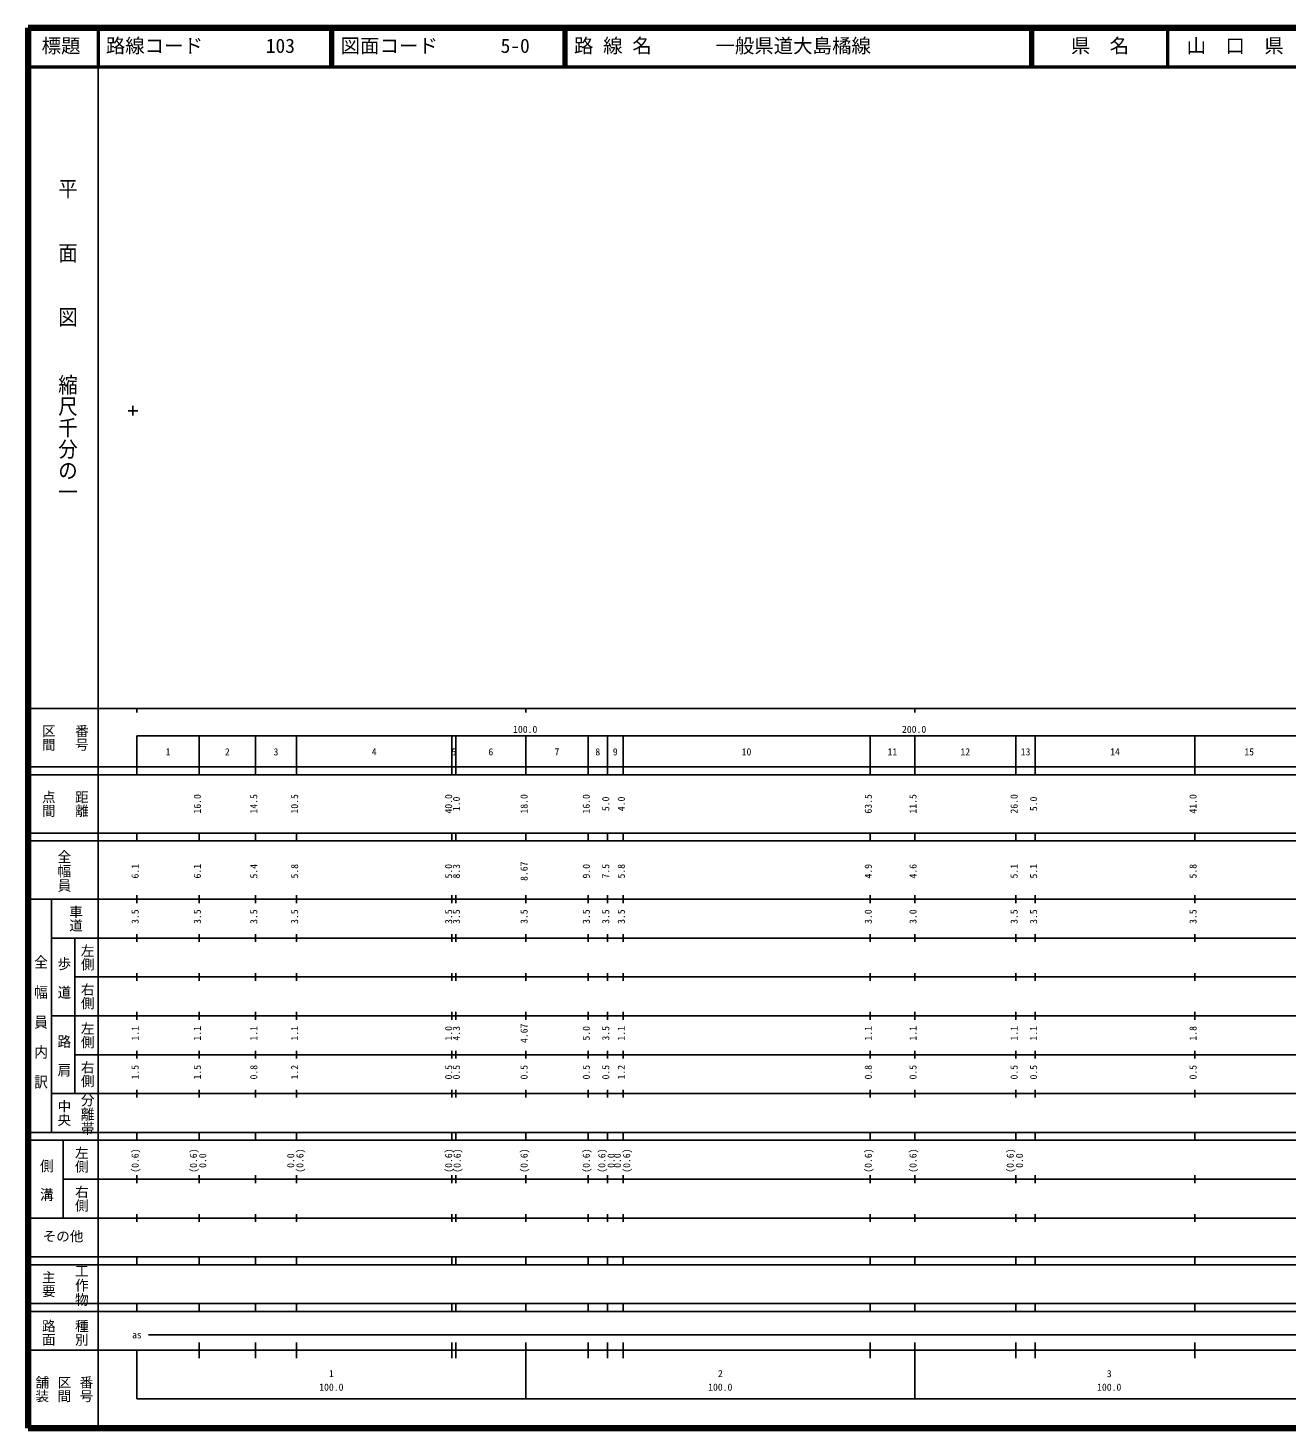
# Model space of a CAD drawing. Units: millimetres on the paper. Extents: x 40 to 680, y 20 to 380.
# Drawn here: x 40 to 363.7, y 20 to 380 of the extents above; entities that cross this region are included whole.
import ezdxf
from ezdxf.enums import TextEntityAlignment as Align

# ---------------------------------------------------------------- set-up
doc = ezdxf.new("R2010")
doc.units = ezdxf.units.MM
doc.layers.add('M-OTRS', color=6, linetype='Continuous')
doc.layers.add('M-TTL-TXT', color=7, linetype='Continuous')
for name, color, linetype, lineweight in [('M-TTL', 2, 'Continuous', 140), ('M-TTL-BAND', 7, 'Continuous', 25), ('M-TTL-LINE', 7, 'Continuous', 50)]:
    doc.layers.add(name, color=color, linetype=linetype, lineweight=lineweight)
doc.styles.add('@ＭＳ ゴシック', font='')
doc.styles.add('ＭＳ ゴシック', font='')
doc.styles.get('@ＭＳ ゴシック').set_extended_font_data('@MS Gothic')
doc.styles.get('ＭＳ ゴシック').set_extended_font_data('MS Gothic')

# ---------------------------------------------------------------- blocks, each defined once
blk = doc.blocks.new('plus')
at = {"color": 0, "linetype": 'Continuous', "lineweight": -2}
for p, q in [((-1.25, 0), (1.25, 0)), ((0, -1.25), (0, 1.25))]:
    blk.add_line(p, q, dxfattribs=at)

msp = doc.modelspace()

# ---------------------------------------------------------------- linework, layer by layer
at = {"layer": 'M-TTL'}
for p, q in [((40, 380), (40, 20)), ((680, 380), (40, 380)), ((40, 20), (680, 20))]:
    msp.add_line(p, q, dxfattribs=at)
at = {"layer": 'M-TTL-BAND'}
for p, q in [((58, 370), (58, 20)), ((40, 205), (579, 205)), ((68, 205), (68, 204)), ((168, 205), (168, 204)), ((268, 205), (268, 204)), ((68, 198), (579, 198)), ((68, 198), (68, 188)), ((84, 188), (84, 198)), ((98.5, 188), (98.5, 198)), ((109, 188), (109, 198)), ((149, 188), (149, 198)), ((150, 188), (150, 198)), ((168, 188), (168, 198)), ((184, 188), (184, 198)), ((189, 188), (189, 198)), ((193, 188), (193, 198)), ((256.5, 188), (256.5, 198)), ((268, 188), (268, 198)), ((294, 188), (294, 198)), ((299, 188), (299, 198)), ((340, 188), (340, 198)), ((40, 190), (579, 190)), ((40, 188), (579, 188)), ((40, 173), (579, 173)), ((68, 171), (68, 173)), ((84, 171), (84, 173)), ((98.5, 171), (98.5, 173)), ((109, 171), (109, 173)), ((149, 171), (149, 173)), ((150, 171), (150, 173)), ((168, 171), (168, 173)), ((184, 171), (184, 173)), ((189, 171), (189, 173)), ((193, 171), (193, 173)), ((256.5, 171), (256.5, 173)), ((268, 171), (268, 173)), ((294, 171), (294, 173)), ((299, 171), (299, 173)), ((340, 171), (340, 173)), ((40, 171), (579, 171)), ((40, 156), (579, 156)), ((46, 96), (46, 156)), ((68, 155), (68, 157)), ((84, 155), (84, 157)), ((98.5, 155), (98.5, 157)), ((109, 155), (109, 157)), ((149, 155), (149, 157)), ((150, 155), (150, 157)), ((168, 155), (168, 157)), ((184, 155), (184, 157)), ((189, 155), (189, 157)), ((193, 155), (193, 157)), ((256.5, 155), (256.5, 157)), ((268, 155), (268, 157)), ((294, 155), (294, 157)), ((299, 155), (299, 157)), ((340, 155), (340, 157)), ((46, 146), (579, 146)), ((52, 146), (52, 106)), ((68, 145), (68, 147)), ((84, 145), (84, 147)), ((98.5, 145), (98.5, 147)), ((109, 145), (109, 147)), ((149, 145), (149, 147)), ((150, 145), (150, 147)), ((168, 145), (168, 147)), ((184, 145), (184, 147)), ((189, 145), (189, 147)), ((193, 145), (193, 147)), ((256.5, 145), (256.5, 147)), ((268, 145), (268, 147)), ((294, 145), (294, 147)), ((299, 145), (299, 147)), ((340, 145), (340, 147)), ((68, 135), (68, 137)), ((84, 135), (84, 137)), ((98.5, 135), (98.5, 137)), ((109, 135), (109, 137)), ((149, 135), (149, 137)), ((150, 135), (150, 137)), ((168, 135), (168, 137)), ((184, 135), (184, 137)), ((189, 135), (189, 137)), ((193, 135), (193, 137)), ((256.5, 135), (256.5, 137)), ((268, 135), (268, 137)), ((294, 135), (294, 137)), ((299, 135), (299, 137)), ((340, 135), (340, 137)), ((52, 136), (579, 136)), ((46, 126), (579, 126)), ((68, 125), (68, 127)), ((84, 125), (84, 127)), ((98.5, 125), (98.5, 127)), ((109, 125), (109, 127)), ((149, 125), (149, 127)), ((150, 125), (150, 127)), ((168, 125), (168, 127)), ((184, 125), (184, 127)), ((189, 125), (189, 127)), ((193, 125), (193, 127)), ((256.5, 125), (256.5, 127)), ((268, 125), (268, 127)), ((294, 125), (294, 127)), ((299, 125), (299, 127)), ((340, 125), (340, 127)), ((52, 116), (579, 116)), ((68, 115), (68, 117)), ((84, 115), (84, 117)), ((98.5, 115), (98.5, 117)), ((109, 115), (109, 117)), ((149, 115), (149, 117)), ((150, 115), (150, 117)), ((168, 115), (168, 117)), ((184, 115), (184, 117)), ((189, 115), (189, 117)), ((193, 115), (193, 117)), ((256.5, 115), (256.5, 117)), ((268, 115), (268, 117)), ((294, 115), (294, 117)), ((299, 115), (299, 117)), ((340, 115), (340, 117)), ((46, 106), (579, 106)), ((68, 105), (68, 107)), ((84, 105), (84, 107)), ((98.5, 105), (98.5, 107)), ((109, 105), (109, 107)), ((149, 105), (149, 107)), ((150, 105), (150, 107)), ((168, 105), (168, 107)), ((184, 105), (184, 107)), ((189, 105), (189, 107)), ((193, 105), (193, 107)), ((256.5, 105), (256.5, 107)), ((268, 105), (268, 107)), ((294, 105), (294, 107)), ((299, 105), (299, 107)), ((340, 105), (340, 107)), ((40, 96), (579, 96)), ((40, 94), (579, 94)), ((49, 94), (49, 74)), ((68, 94), (68, 96)), ((84, 94), (84, 96)), ((98.5, 94), (98.5, 96)), ((109, 94), (109, 96)), ((149, 94), (149, 96)), ((150, 94), (150, 96)), ((168, 94), (168, 96)), ((184, 94), (184, 96)), ((189, 94), (189, 96)), ((193, 94), (193, 96)), ((256.5, 94), (256.5, 96)), ((268, 94), (268, 96)), ((294, 94), (294, 96)), ((299, 94), (299, 96)), ((340, 94), (340, 96)), ((49, 84), (579, 84)), ((68, 83), (68, 85)), ((84, 83), (84, 85)), ((98.5, 83), (98.5, 85)), ((109, 83), (109, 85)), ((149, 83), (149, 85)), ((150, 83), (150, 85)), ((168, 83), (168, 85)), ((184, 83), (184, 85)), ((189, 83), (189, 85)), ((193, 83), (193, 85)), ((256.5, 83), (256.5, 85)), ((268, 83), (268, 85)), ((294, 83), (294, 85)), ((299, 83), (299, 85)), ((340, 83), (340, 85)), ((40, 74), (579, 74)), ((68, 73), (68, 75)), ((84, 73), (84, 75)), ((98.5, 73), (98.5, 75)), ((109, 73), (109, 75)), ((149, 73), (149, 75)), ((150, 73), (150, 75)), ((168, 73), (168, 75)), ((184, 73), (184, 75)), ((189, 73), (189, 75)), ((193, 73), (193, 75)), ((256.5, 73), (256.5, 75)), ((268, 73), (268, 75)), ((294, 73), (294, 75)), ((299, 73), (299, 75)), ((340, 73), (340, 75)), ((40, 64), (579, 64)), ((40, 62), (579, 62)), ((68, 62), (68, 64)), ((84, 62), (84, 64)), ((98.5, 62), (98.5, 64)), ((109, 62), (109, 64)), ((149, 62), (149, 64)), ((150, 62), (150, 64)), ((168, 62), (168, 64)), ((184, 62), (184, 64)), ((189, 62), (189, 64)), ((193, 62), (193, 64)), ((256.5, 62), (256.5, 64)), ((268, 62), (268, 64)), ((294, 62), (294, 64)), ((299, 62), (299, 64)), ((340, 62), (340, 64)), ((40, 52), (579, 52)), ((68, 50), (68, 52)), ((84, 50), (84, 52)), ((98.5, 50), (98.5, 52)), ((109, 50), (109, 52)), ((149, 50), (149, 52)), ((150, 50), (150, 52)), ((168, 50), (168, 52)), ((184, 50), (184, 52)), ((189, 50), (189, 52)), ((193, 50), (193, 52)), ((256.5, 50), (256.5, 52)), ((268, 50), (268, 52)), ((294, 50), (294, 52)), ((299, 50), (299, 52)), ((340, 50), (340, 52)), ((40, 50), (579, 50)), ((71, 44), (565, 44)), ((40, 40), (579, 40)), ((68, 40), (68, 27.5)), ((84, 38), (84, 42)), ((98.5, 38), (98.5, 42)), ((109, 38), (109, 42)), ((149, 38), (149, 42)), ((150, 38), (150, 42)), ((168, 27.5), (168, 42)), ((184, 38), (184, 42)), ((189, 38), (189, 42)), ((193, 38), (193, 42)), ((256.5, 38), (256.5, 42)), ((268, 27.5), (268, 42)), ((294, 38), (294, 42)), ((299, 38), (299, 42)), ((340, 38), (340, 42)), ((68, 27.5), (579, 27.5))]:
    msp.add_line(p, q, dxfattribs=at)
at = {"layer": 'M-TTL-LINE'}
for p, q in [((58, 380), (58, 370)), ((117.75, 380), (117.75, 370)), ((118.25, 380), (118.25, 370)), ((177.75, 380), (177.75, 370)), ((178.25, 380), (178.25, 370)), ((297.75, 380), (297.75, 370)), ((298.25, 380), (298.25, 370)), ((333, 380), (333, 370)), ((40, 370), (680, 370))]:
    msp.add_line(p, q, dxfattribs=at)

# ---------------------------------------------------------------- block references
at = {"layer": 'M-OTRS'}
msp.add_blockref('plus', (66.982, 281.573), dxfattribs=at)

# ---------------------------------------------------------------- texts
at = {"layer": 'M-TTL-BAND', "style": '@ＭＳ ゴシック'}
for s, height, width, p in [('平\u3000\u3000面\u3000\u3000図', 3.666, 1.1, (47.277, 341.475)), ('縮尺千分の一', 3.666, 1.1, (47.277, 291.03)), ('全幅員', 2.566, 1.05, (47.25, 168.75)), ('全\u3000幅\u3000員\u3000内\u3000訳', 2.566, 1.1, (41.25, 141.75)), ('歩\u3000道', 2.566, 1.05, (47.25, 141.25)), ('路\u3000肩', 2.566, 1.05, (47.25, 121.25)), ('分離帯', 2.566, 1.05, (53.25, 106.25)), ('側\u3000溝', 2.566, 1.05, (42.75, 89.25)), ('工作物', 2.566, 1.05, (51.75, 62.25))]:
    msp.add_text(s, height=height, rotation=270, dxfattribs=dict(at, width=width)).set_placement(p, align=Align.BOTTOM_LEFT)
at = {"layer": 'M-TTL-BAND'}
for s, height, rotation, style, p in [('区間', 2.566, 270, '@ＭＳ ゴシック', (43.25, 201)), ('番号', 2.566, 270, '@ＭＳ ゴシック', (51.75, 201)), ('点間', 2.566, 270, '@ＭＳ ゴシック', (43.25, 184)), ('距離', 2.566, 270, '@ＭＳ ゴシック', (51.75, 184)), ('16.0', 1.833, 90, 'ＭＳ ゴシック', (85, 178)), ('14.5', 1.833, 90, 'ＭＳ ゴシック', (99.5, 178)), ('10.5', 1.833, 90, 'ＭＳ ゴシック', (110, 178)), ('40.0', 1.833, 90, 'ＭＳ ゴシック', (149.6, 178)), ('1.0', 1.833, 90, 'ＭＳ ゴシック', (151.6, 178.625)), ('18.0', 1.833, 90, 'ＭＳ ゴシック', (169, 178)), ('16.0', 1.833, 90, 'ＭＳ ゴシック', (185, 178)), ('5.0', 1.833, 90, 'ＭＳ ゴシック', (190, 178.625)), ('4.0', 1.833, 90, 'ＭＳ ゴシック', (194, 178.625)), ('63.5', 1.833, 90, 'ＭＳ ゴシック', (257.5, 178)), ('11.5', 1.833, 90, 'ＭＳ ゴシック', (269, 178)), ('26.0', 1.833, 90, 'ＭＳ ゴシック', (295, 178)), ('5.0', 1.833, 90, 'ＭＳ ゴシック', (300, 178.625)), ('41.0', 1.833, 90, 'ＭＳ ゴシック', (341, 178)), ('6.1', 1.833, 90, 'ＭＳ ゴシック', (69, 161.299)), ('6.1', 1.833, 90, 'ＭＳ ゴシック', (85, 161.299)), ('5.4', 1.833, 90, 'ＭＳ ゴシック', (99.5, 161.299)), ('5.8', 1.833, 90, 'ＭＳ ゴシック', (110, 161.299)), ('5.0', 1.833, 90, 'ＭＳ ゴシック', (149.6, 161.299)), ('8.3', 1.833, 90, 'ＭＳ ゴシック', (151.6, 161.299)), ('8.67', 1.833, 90, 'ＭＳ ゴシック', (169, 160.674)), ('9.0', 1.833, 90, 'ＭＳ ゴシック', (185, 161.299)), ('7.5', 1.833, 90, 'ＭＳ ゴシック', (190, 161.299)), ('5.8', 1.833, 90, 'ＭＳ ゴシック', (194, 161.299)), ('4.9', 1.833, 90, 'ＭＳ ゴシック', (257.5, 161.299)), ('4.6', 1.833, 90, 'ＭＳ ゴシック', (269, 161.299)), ('5.1', 1.833, 90, 'ＭＳ ゴシック', (295, 161.299)), ('5.1', 1.833, 90, 'ＭＳ ゴシック', (300, 161.299)), ('5.8', 1.833, 90, 'ＭＳ ゴシック', (341, 161.299)), ('車道', 2.566, 270, '@ＭＳ ゴシック', (50.25, 154.5)), ('3.5', 1.833, 90, 'ＭＳ ゴシック', (69, 149.625)), ('3.5', 1.833, 90, 'ＭＳ ゴシック', (85, 149.625)), ('3.5', 1.833, 90, 'ＭＳ ゴシック', (99.5, 149.625)), ('3.5', 1.833, 90, 'ＭＳ ゴシック', (110, 149.625)), ('3.5', 1.833, 90, 'ＭＳ ゴシック', (149.6, 149.625)), ('3.5', 1.833, 90, 'ＭＳ ゴシック', (151.6, 149.625)), ('3.5', 1.833, 90, 'ＭＳ ゴシック', (169, 149.625)), ('3.5', 1.833, 90, 'ＭＳ ゴシック', (185, 149.625)), ('3.5', 1.833, 90, 'ＭＳ ゴシック', (190, 149.625)), ('3.5', 1.833, 90, 'ＭＳ ゴシック', (194, 149.625)), ('3.0', 1.833, 90, 'ＭＳ ゴシック', (257.5, 149.625)), ('3.0', 1.833, 90, 'ＭＳ ゴシック', (269, 149.625)), ('3.5', 1.833, 90, 'ＭＳ ゴシック', (295, 149.625)), ('3.5', 1.833, 90, 'ＭＳ ゴシック', (300, 149.625)), ('3.5', 1.833, 90, 'ＭＳ ゴシック', (341, 149.625)), ('左側', 2.566, 270, '@ＭＳ ゴシック', (53.25, 144.5)), ('右側', 2.566, 270, '@ＭＳ ゴシック', (53.25, 134.5)), ('左側', 2.566, 270, '@ＭＳ ゴシック', (53.25, 124.5)), ('1.1', 1.833, 90, 'ＭＳ ゴシック', (69, 119.625)), ('1.1', 1.833, 90, 'ＭＳ ゴシック', (85, 119.625)), ('1.1', 1.833, 90, 'ＭＳ ゴシック', (99.5, 119.625)), ('1.1', 1.833, 90, 'ＭＳ ゴシック', (110, 119.625)), ('1.0', 1.833, 90, 'ＭＳ ゴシック', (149.6, 119.625)), ('4.3', 1.833, 90, 'ＭＳ ゴシック', (151.6, 119.625)), ('4.67', 1.833, 90, 'ＭＳ ゴシック', (169, 119)), ('5.0', 1.833, 90, 'ＭＳ ゴシック', (185, 119.625)), ('3.5', 1.833, 90, 'ＭＳ ゴシック', (190, 119.625)), ('1.1', 1.833, 90, 'ＭＳ ゴシック', (194, 119.625)), ('1.1', 1.833, 90, 'ＭＳ ゴシック', (257.5, 119.625)), ('1.1', 1.833, 90, 'ＭＳ ゴシック', (269, 119.625)), ('1.1', 1.833, 90, 'ＭＳ ゴシック', (295, 119.625)), ('1.1', 1.833, 90, 'ＭＳ ゴシック', (300, 119.625)), ('1.8', 1.833, 90, 'ＭＳ ゴシック', (341, 119.625)), ('右側', 2.566, 270, '@ＭＳ ゴシック', (53.25, 114.5)), ('1.5', 1.833, 90, 'ＭＳ ゴシック', (69, 109.625)), ('1.5', 1.833, 90, 'ＭＳ ゴシック', (85, 109.625)), ('0.8', 1.833, 90, 'ＭＳ ゴシック', (99.5, 109.625)), ('1.2', 1.833, 90, 'ＭＳ ゴシック', (110, 109.625)), ('0.5', 1.833, 90, 'ＭＳ ゴシック', (149.6, 109.625)), ('0.5', 1.833, 90, 'ＭＳ ゴシック', (151.6, 109.625)), ('0.5', 1.833, 90, 'ＭＳ ゴシック', (169, 109.625)), ('0.5', 1.833, 90, 'ＭＳ ゴシック', (185, 109.625)), ('0.5', 1.833, 90, 'ＭＳ ゴシック', (190, 109.625)), ('1.2', 1.833, 90, 'ＭＳ ゴシック', (194, 109.625)), ('0.8', 1.833, 90, 'ＭＳ ゴシック', (257.5, 109.625)), ('0.5', 1.833, 90, 'ＭＳ ゴシック', (269, 109.625)), ('0.5', 1.833, 90, 'ＭＳ ゴシック', (295, 109.625)), ('0.5', 1.833, 90, 'ＭＳ ゴシック', (300, 109.625)), ('0.5', 1.833, 90, 'ＭＳ ゴシック', (341, 109.625)), ('中央', 2.566, 270, '@ＭＳ ゴシック', (47.25, 104.5)), ('左側', 2.566, 270, '@ＭＳ ゴシック', (51.75, 92.5)), ('(0.6)', 1.833, 90, 'ＭＳ ゴシック', (69, 85.639)), ('(0.6)', 1.833, 90, 'ＭＳ ゴシック', (84, 85.639)), ('0.0', 1.833, 90, 'ＭＳ ゴシック', (86.37, 86.889)), ('0.0', 1.833, 90, 'ＭＳ ゴシック', (109, 86.889)), ('(0.6)', 1.833, 90, 'ＭＳ ゴシック', (111.37, 85.639)), ('(0.6)', 1.833, 90, 'ＭＳ ゴシック', (149.6, 85.639)), ('(0.6)', 1.833, 90, 'ＭＳ ゴシック', (151.8, 85.639)), ('(0.6)', 1.833, 90, 'ＭＳ ゴシック', (169, 85.639)), ('(0.6)', 1.833, 90, 'ＭＳ ゴシック', (185, 85.639)), ('(0.6)', 1.833, 90, 'ＭＳ ゴシック', (189, 85.639)), ('0.0', 1.833, 90, 'ＭＳ ゴシック', (191.37, 86.889)), ('0.0', 1.833, 90, 'ＭＳ ゴシック', (193, 86.889)), ('(0.6)', 1.833, 90, 'ＭＳ ゴシック', (195.37, 85.639)), ('(0.6)', 1.833, 90, 'ＭＳ ゴシック', (257.5, 85.639)), ('(0.6)', 1.833, 90, 'ＭＳ ゴシック', (269, 85.639)), ('(0.6)', 1.833, 90, 'ＭＳ ゴシック', (294, 85.639)), ('0.0', 1.833, 90, 'ＭＳ ゴシック', (296.37, 86.889)), ('右側', 2.566, 270, '@ＭＳ ゴシック', (51.75, 82.5)), ('主要', 2.566, 270, '@ＭＳ ゴシック', (43.25, 60.5)), ('路面', 2.566, 270, '@ＭＳ ゴシック', (43.25, 48)), ('種別', 2.566, 270, '@ＭＳ ゴシック', (51.75, 48)), ('舗装', 2.566, 270, '@ＭＳ ゴシック', (41.583, 33.5)), ('区間', 2.566, 270, '@ＭＳ ゴシック', (47.25, 33.5)), ('番号', 2.566, 270, '@ＭＳ ゴシック', (52.917, 33.5))]:
    msp.add_text(s, height=height, rotation=rotation, dxfattribs=dict(at, style=style)).set_placement(p, align=Align.BOTTOM_LEFT)
at = {"layer": 'M-TTL-BAND', "style": 'ＭＳ ゴシック'}
for s, height, p in [('100.0', 1.833, (164.719, 198.195)), ('200.0', 1.833, (264.719, 198.195)), ('1', 1.833, (75.375, 192.405)), ('2', 1.833, (90.625, 192.405)), ('3', 1.833, (103.125, 192.405)), ('4', 1.833, (128.375, 192.405)), ('5', 1.833, (148.875, 192.405)), ('6', 1.833, (158.375, 192.405)), ('7', 1.833, (175.375, 192.405)), ('8', 1.833, (185.875, 192.405)), ('9', 1.833, (190.375, 192.405)), ('10', 1.833, (223.5, 192.405)), ('11', 1.833, (261, 192.405)), ('12', 1.833, (279.75, 192.405)), ('13', 1.833, (295.25, 192.405)), ('14', 1.833, (318.25, 192.405)), ('15', 1.833, (352.75, 192.405)), ('その他', 2.566, (43.75, 67.25)), ('as', 1.833, (66.75, 42.5)), ('1', 1.833, (117.375, 32.523)), ('2', 1.833, (217.375, 32.523)), ('3', 1.833, (317.375, 32.523)), ('100.0', 1.833, (114.875, 29.033)), ('100.0', 1.833, (214.875, 29.033)), ('100.0', 1.833, (314.875, 29.033))]:
    msp.add_text(s, height=height, dxfattribs=at).set_placement(p, align=Align.BOTTOM_LEFT)
at = {"layer": 'M-TTL-TXT', "style": 'ＭＳ ゴシック'}
for s, p in [('標題', (43.5, 372.5)), ('路線コード', (60, 372.5)), ('103', (101.142, 372.5)), ('図面コード', (120.38, 372.5)), ('5-0', (161.521, 372.5)), ('路 線 名', (180.38, 372.5)), ('一般県道大島橘線', (216.734, 372.5)), ('県\u3000名', (308.125, 372.5)), ('山\u3000口\u3000県', (337.875, 372.5))]:
    msp.add_text(s, height=3.666, dxfattribs=at).set_placement(p, align=Align.BOTTOM_LEFT)

doc.saveas('drawing.dxf')
